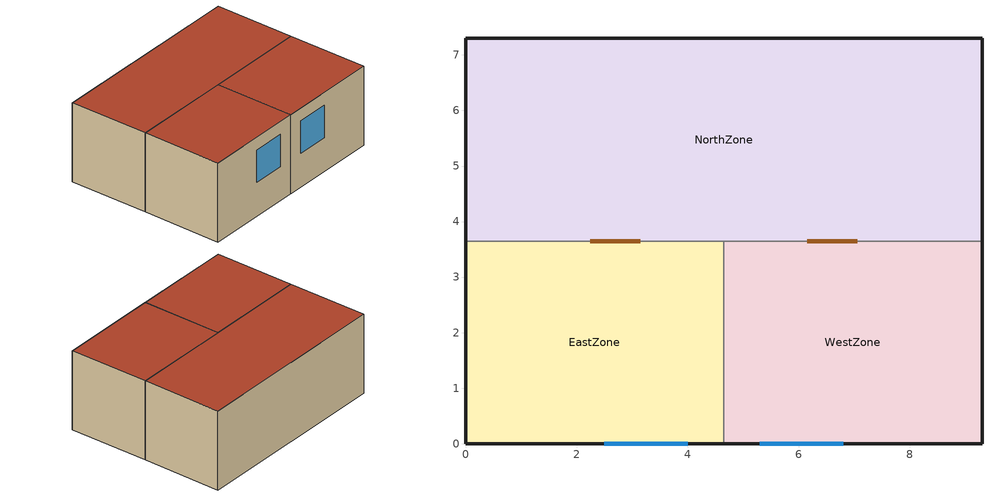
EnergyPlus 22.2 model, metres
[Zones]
WestZone
 floor ground (ExtSlabCarpet 4in ClimateZone 1-8): 9.3,3.65 9.3,0 4.65,0 4.65,3.65 z0
 wall outside (ASHRAE 189.1-2009 ExtWall Mass ClimateZone 5): 4.65,0 9.3,0 9.3,3.65 z0:3.66
 wall to NorthZone (Interior Wall): 9.3,3.65 4.65,3.65 z0:3.66
 wall to EastZone (Interior Wall): 4.65,3.65 4.65,0 z0:3.66
 window (ASHRAE 189.1-2009 ExtWindow ClimateZone 4-5): 5.3,0 6.8,0 z1.55:3.05
 door inside (Interior Door): 7.05,3.65 6.15,3.65 z0:2.3
 roof outside (ASHRAE 189.1-2009 ExtRoof IEAD ClimateZone 2-5): 9.3,0 9.3,3.65 4.65,3.65 4.65,0 z3.66
NorthZone
 floor ground (ExtSlabCarpet 4in ClimateZone 1-8): 9.3,7.3 9.3,3.65 0,3.65 0,7.3 z0
 wall outside (ASHRAE 189.1-2009 ExtWall Mass ClimateZone 5): 9.3,3.65 9.3,7.3 0,7.3 0,3.65 z0:3.66
 wall to EastZone (Interior Wall): 0,3.65 4.65,3.65 z0:3.66
 roof outside (ASHRAE 189.1-2009 ExtRoof IEAD ClimateZone 2-5): 9.3,3.65 9.3,7.3 0,7.3 0,3.65 z3.66
EastZone
 floor ground (ExtSlabCarpet 4in ClimateZone 1-8): 4.65,3.65 4.65,0 0,0 0,3.65 z0
 wall outside (ASHRAE 189.1-2009 ExtWall Mass ClimateZone 5): 0,3.65 0,0 4.65,0 z0:3.66
 window (ASHRAE 189.1-2009 ExtWindow ClimateZone 4-5): 2.5,0 4,0 z1.55:3.05
 door inside (Interior Door): 3.15,3.65 2.25,3.65 z0:2.3
 roof outside (ASHRAE 189.1-2009 ExtRoof IEAD ClimateZone 2-5): 4.65,0 4.65,3.65 0,3.65 0,0 z3.66
[Building]
Building 1
[Site:Location]
CA_PALO-ALTO-AP: Elevation=2; Latitude=37.47; Longitude=122.12; Time zone=-8
[Construction]
ASHRAE 189.1-2009 ExtRoof IEAD ClimateZone 2-5: Roof Membrane, Roof Insulation [21], Metal Decking
ASHRAE 189.1-2009 ExtWall Mass ClimateZone 5: 1IN Stucco, 8IN Concrete HW, Wall Insulation [40], 1/2IN Gypsum
ASHRAE 189.1-2009 ExtWindow ClimateZone 4-5: Theoretical Glass [207]
ExtSlabCarpet 4in ClimateZone 1-8: MAT-CC05 4 HW CONCRETE, CP02 CARPET PAD
Interior Door: G05 25mm wood
Interior Wall: G01a 19mm gypsum board, F04 Wall air space resistance, G01a 19mm gypsum board
[Material] Thermal absorptance=0.9
Name | Conductivity | Density | Roughness | Solar absorptance | Specific heat | Thickness | Visible absorptance
1/2IN Gypsum | 0.16 | 784.9 | Smooth | 0.4 | 830 | 0.0127 | 0.4
1IN Stucco | 0.6918 | 1858 | Smooth | 0.92 | 837 | 0.0253 | 0.92
8IN Concrete HW | 1.7296 | 2243 | MediumRough | 0.65 | 837 | 0.2033 | 0.65
G01a 19mm gypsum board | 0.16 | 800 | MediumSmooth | 0.4 | 1090 | 0.019 | 0.4
G05 25mm wood | 0.15 | 608 | MediumSmooth | 0.5 | 1630 | 0.0254 | 0.5
MAT-CC05 4 HW CONCRETE | 1.311 | 2240 | Rough | 0.85 | 836.8 | 0.1016 | 0.85
Metal Decking | 45.006 | 7680 | MediumSmooth | 0.6 | 418.4 | 0.0015 | 0.6
Roof Insulation [21] | 0.049 | 265 | MediumRough | 0.7 | 836.8 | 0.2105 | 0.7
Roof Membrane | 0.16 | 1121.29 | VeryRough | 0.7 | 1460 | 0.0095 | 0.7
Wall Insulation [40] | 0.0432 | 91 | MediumRough | 0.5 | 837 | 0.0794 | 0.5
[Material:AirGap]
F04 Wall air space resistance: Thermal resistance=0.15
[Material:NoMass]
CP02 CARPET PAD: Roughness=Smooth; Solar absorptance=0.8; Thermal absorptance=0.9; Thermal resistance=0.1; Visible absorptance=0.8
[WindowMaterial:Glazing]
Theoretical Glass [207]: Back side infrared hemispherical emissivity=0.9; Back side solar reflectance at normal incidence=0; Back side visible reflectance at normal incidence=0; Conductivity=0.0133; Dirt correction factor for solar and visible transmittance=1; Front side infrared hemispherical emissivity=0.9; Front side solar reflectance at normal incidence=0.6189; Front side visible reflectance at normal incidence=0.51; Infrared transmittance at normal incidence=0; Optical data type=SpectralAverage; Solar diffusing=No; Solar transmittance at normal incidence=0.3311; Thickness=0.003; Visible transmittance at normal incidence=0.44
[Zone] Multiplier=1; Part of total floor area=Yes
EastZone; NorthZone; WestZone
